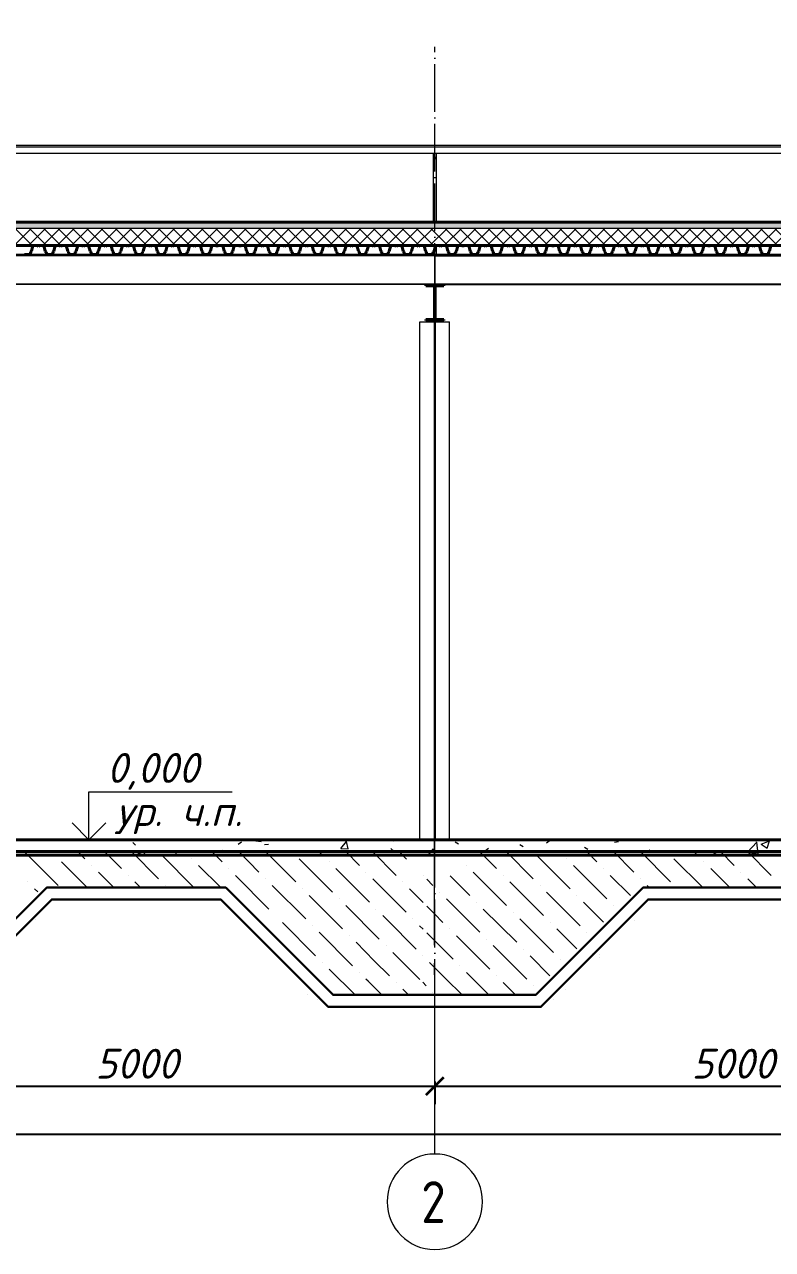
# Model space of a CAD drawing. Header units: millimetres. Extents: x -2951072 to 8268522, y -652067 to -630209.
# Drawn here: x 2637085 to 2643357, y -647554 to -637288 of the extents above; entities that cross this region are included whole.
import ezdxf
from ezdxf import colors
from ezdxf.entities.mleader import LeaderData, LeaderLine
from ezdxf.math import Vec2, Vec3

# ---------------------------------------------------------------- set-up
doc = ezdxf.new("R2010")
doc.units = ezdxf.units.MM
doc.header["$LTSCALE"] = 20
doc.linetypes.add('_ШПТ__20_т__2_5__Линия сетки', pattern=[25, 20, -2.5, 0, -2.5])
doc.linetypes.add('CENTER', pattern=[50.8, 31.75, -6.35, 6.35, -6.35])
doc.layers.get('0').update_dxf_attribs({"lineweight": 0})
doc.layers.get('Defpoints').update_dxf_attribs({"color": 4})
for name, color, linetype in [('ANNO-TEXT', 251, 'Continuous'), ('PDF _0', 7, 'Continuous'), ('PDF __PP__F_Plate', 7, 'Continuous'), ('PDF __PP_Axis', 7, 'Continuous')]:
    doc.layers.add(name, color=color, linetype=linetype)
for name, color, linetype, lineweight in [('Высотные отметки', 7, 'Continuous', 9), ('Обобщенные модели', 7, 'Continuous', 18), ('Общие ребра', 7, 'Continuous', 18), ('ОСИ', 251, 'CENTER', 18), ('Перекрытия', 7, 'Continuous', 18), ('Стены', 7, 'Continuous', 18), ('Типовые аннотации', 7, 'Continuous', 18)]:
    doc.layers.add(name, color=color, linetype=linetype, lineweight=lineweight)
for name, color, linetype, lineweight, true_color in [('Каркас несущий', 7, 'Continuous', 18, 0x800040), ('Крыши', 7, 'Continuous', 9, 0x004000), ('Несущие колонны', 7, 'Continuous', 18, 0x800040), ('Потолки', 7, 'Continuous', 9, 0x808000), ('Скрытые грани', 7, 'Continuous', 18, 0x800040), ('Фундамент несущей конструкции', 7, 'Continuous', 18, 0x400080)]:
    doc.layers.add(name, color=color, linetype=linetype, lineweight=lineweight, true_color=true_color)
doc.styles.add('GOST Common', font='', dxfattribs={"width": 0.9, "height": 350})
doc.styles.add('PDF ISOCPEUR Italic', font='isocpeui.ttf')
doc.styles.add('SPDS', font='isocpeui.ttf')
doc.styles.get('GOST Common').set_extended_font_data('GOST Common')
doc.dimstyles.new('м 100', dxfattribs={"dimscale": 100, "dimtxt": 2, "dimasz": 1.5, "dimexe": 1.5, "dimexo": 0.625, "dimtad": 1, "dimdec": 0, "dimrnd": 5, "dimtxsty": 'SPDS', "dimblk": 'ARCHTICK', "dimcen": 2.5, "dimdle": 1.5, "dimclrd": 256, "dimclre": 256, "dimclrt": 256, "dimadec": 0, "dimazin": 0, "dimtfac": 1, "dimtdec": 0, "dimtmove": 1, "dimatfit": 3, "dimldrblk": 'OPEN30', "dimfxl": 1, "dimarcsym": 0})

# ---------------------------------------------------------------- blocks, each defined once
blk = doc.blocks.new('240_КолоннаНесущая_Двутавр_СТО АСЧМ 20-93 - 25К1-1237959-_О__Р__1-1_')
at = {"layer": 'Несущие колонны', "color": 7}
for p, q in [((-124.5, 4340), (124.5, 4340)), ((-124.5, 0), (-124.5, 4340)), ((124.5, 0), (124.5, 4340))]:
    blk.add_line(p, q, dxfattribs=at)
at = {"layer": 'Скрытые грани', "color": 7}
for p, q in [((-4, 0), (-4, 4340)), ((4, 4340), (4, 0))]:
    blk.add_line(p, q, dxfattribs=at)
blk = doc.blocks.new('250_Балка_Двутавр_ГОСТ Р 57837-2017 - 25Б1-1235531-_О__Р__1-1_')
at = {"layer": 'Каркас несущий', "color": 7}
for p, q in [((-74, 4895), (-74, 4903)), ((5000, 4898), (-74, 4903)), ((-74, 4663), (-74, 4895)), ((5000, 4890), (-74, 4895)), ((5000, 4898), (5000, 4890)), ((5000, 4890), (5000, 4658)), ((-74, 4655), (-74, 4663)), ((-74, 4663), (5000, 4658)), ((5000, 4650), (-74, 4655)), ((5000, 4658), (5000, 4650))]:
    blk.add_line(p, q, dxfattribs=at)
blk = doc.blocks.new('250_Балка_Двутавр_ГОСТ Р 57837-2017 - 25Б1-1233008-_О__Р__1-1_')
at = {"layer": 'Каркас несущий', "color": 7}
for p, q in [((5001, 4890), (5001, 4898)), ((10000, 4898), (5001, 4898)), ((5001, 4658), (5001, 4890)), ((10000, 4890), (5001, 4890)), ((10000, 4898), (10000, 4890)), ((10000, 4890), (10000, 4658)), ((5001, 4650), (5001, 4658)), ((5001, 4658), (10000, 4658)), ((9926, 4650), (5075, 4650)), ((10000, 4658), (10000, 4650))]:
    blk.add_line(p, q, dxfattribs=at)
blk = doc.blocks.new('190_ФЭ_Парапет_Сэндвич - ФЭ-К1_150-1312303-_О__Р__1-1_')
at = {"layer": 'Обобщенные модели'}
for p, q in [((-50, 5820), (14705, 5820)), ((14705, 5805), (-50, 5805)), ((-50, 5755), (14705, 5755)), ((5010, 5717), (4990, 5717)), ((5010, 5707), (4990, 5707))]:
    blk.add_line(p, q, dxfattribs=at)
blk = doc.blocks.new('Ось сетки - Круг_Ø8 мм-6577-_О__Р__1-1_')
at = {"layer": 'ОСИ', "linetype": 'Continuous', "lineweight": 20}
for start, end in [(360, 180), (180, 360)]:
    blk.add_arc((0, -2560), 400, start, end, dxfattribs=at)
blk = doc.blocks.new('_ARCHTICK')
at = {"color": 0, "linetype": 'ByBlock', "const_width": 0.15}
blk.add_lwpolyline([(-0.5, -0.5), (0.5, 0.5)], dxfattribs=at)
blk = doc.blocks.new('*D224')
at = {"lineweight": -2, "transparency": 16777216}
for p, q in [((2635526, -646147), (2635526, -646335)), ((2640526, -646147), (2640526, -646335)), ((2635376, -646185), (2640676, -646185))]:
    blk.add_line(p, q, dxfattribs=at)
at = {"layer": 'Defpoints', "color": 0, "transparency": 16777216}
for p in [(2635526, -646085), (2640526, -646085), (2640526, -646185)]:
    blk.add_point(p, dxfattribs=at)
at = {"lineweight": -2, "transparency": 16777216, "xscale": 150, "yscale": 150, "zscale": 150, "rotation": 180}
blk.add_blockref('_ARCHTICK', (2635526, -646185), dxfattribs=at)
at = {"lineweight": -2, "transparency": 16777216, "xscale": 150, "yscale": 150, "zscale": 150}
blk.add_blockref('_ARCHTICK', (2640526, -646185), dxfattribs=at)
at = {"transparency": 16777216, "insert": (2638026, -645997), "char_height": 250, "width": 756.84, "attachment_point": 5, "style": 'SPDS'}
blk.add_mtext('5000', dxfattribs=at)
blk = doc.blocks.new('_OPEN30')
at = {"color": 0, "linetype": 'ByBlock'}
for p, q in [((-1, 0.268), (0, 0)), ((0, 0), (-1, -0.268)), ((0, 0), (-1, 0))]:
    blk.add_line(p, q, dxfattribs=at)
blk = doc.blocks.new('*D225')
at = {"lineweight": -2, "transparency": 16777216}
for p, q in [((2640526, -646147), (2640526, -646335)), ((2645526, -646147), (2645526, -646335)), ((2640376, -646185), (2645676, -646185))]:
    blk.add_line(p, q, dxfattribs=at)
at = {"layer": 'Defpoints', "color": 0, "transparency": 16777216}
for p in [(2640526, -646085), (2645526, -646085), (2645526, -646185)]:
    blk.add_point(p, dxfattribs=at)
at = {"lineweight": -2, "transparency": 16777216, "xscale": 150, "yscale": 150, "zscale": 150, "rotation": 180}
blk.add_blockref('_ARCHTICK', (2640526, -646185), dxfattribs=at)
at = {"lineweight": -2, "transparency": 16777216, "xscale": 150, "yscale": 150, "zscale": 150}
blk.add_blockref('_ARCHTICK', (2645526, -646185), dxfattribs=at)
at = {"transparency": 16777216, "insert": (2643026, -645997), "char_height": 250, "width": 756.84, "attachment_point": 5, "style": 'SPDS'}
blk.add_mtext('5000', dxfattribs=at)
blk = doc.blocks.new('Высотные отметки - Стрелка вверх_ур_ч_п_-5097-_О__Р__1-1_')
at = {"layer": 'Типовые аннотации'}
for p, q in [((30221, 400), (31421, 400)), ((30221, 0), (30221, 400)), ((29821, 0), (30621, 0))]:
    blk.add_line(p, q, dxfattribs=at)
at = {"layer": 'Типовые аннотации', "lineweight": 20}
for q in [(30080, 141), (30363, 141)]:
    blk.add_line((30221, 0), q, dxfattribs=at)
blk = doc.blocks.new('*D233')
at = {"lineweight": -2, "transparency": 16777216}
for p, q in [((2635526, -646551), (2635526, -646738)), ((2680526, -646551), (2680526, -646738)), ((2635376, -646588), (2680676, -646588))]:
    blk.add_line(p, q, dxfattribs=at)
at = {"layer": 'Defpoints', "color": 0, "transparency": 16777216}
for p in [(2635526, -646489), (2680526, -646489), (2680526, -646588)]:
    blk.add_point(p, dxfattribs=at)
at = {"lineweight": -2, "transparency": 16777216, "xscale": 150, "yscale": 150, "zscale": 150, "rotation": 180}
blk.add_blockref('_ARCHTICK', (2635526, -646588), dxfattribs=at)
at = {"lineweight": -2, "transparency": 16777216, "xscale": 150, "yscale": 150, "zscale": 150}
blk.add_blockref('_ARCHTICK', (2680526, -646588), dxfattribs=at)
at = {"transparency": 16777216, "insert": (2658026, -646401), "char_height": 250, "width": 971.62, "attachment_point": 5, "style": 'SPDS'}
blk.add_mtext('45000', dxfattribs=at)
blk = doc.blocks.new('фундам')
at = {"layer": 'PDF _0', "lineweight": 30}
for points in [[(131925, 57350), (133210, 57350), (134110, 58250), (135611, 58250), (136511, 57350), (138210, 57350), (139110, 58250), (140611, 58250), (141511, 57350), (143213, 57350), (144112, 58250), (144961, 58250), (145863, 57350), (146987, 57350)], [(131925, 57249), (133253, 57249), (134152, 58150), (135568, 58150), (136470, 57249), (138253, 57249), (139152, 58150), (140571, 58150), (141470, 57249), (143253, 57249), (144153, 58150), (144921, 58150), (145821, 57249), (146987, 57249)]]:
    blk.add_lwpolyline(points, dxfattribs=at)
at = {"layer": 'PDF __PP__F_Plate', "lineweight": 40}
blk.add_line((131980, 58551), (168256, 58551), dxfattribs=at)
at = {"layer": 'PDF __PP__F_Plate', "lineweight": 15}
for points in [[(134205, 58267), (133924, 58548)], [(134176, 58521), (134176, 58521)], [(134430, 58491), (134370, 58551)], [(134737, 58409), (134595, 58551)], [(135046, 58324), (134819, 58551)], [(135344, 58250), (135075, 58521)], [(135270, 58548), (135270, 58551)], [(135579, 58464), (135494, 58551)], [(135888, 58379), (135719, 58551)], [(136197, 58297), (135943, 58551)], [(136170, 58548), (136170, 58548)], [(136422, 58521), (136392, 58551)], [(136731, 58436), (136616, 58551)], [(137040, 58352), (136841, 58551)], [(137127, 58489), (137118, 58496), (137067, 58548)], [(137880, 58409), (137738, 58551)], [(138189, 58324), (137963, 58551)], [(138498, 58239), (138217, 58521)], [(138414, 58548), (138414, 58551)], [(138723, 58464), (138638, 58551)], [(139032, 58379), (138862, 58551)], [(139341, 58297), (139087, 58551)], [(139313, 58548), (139313, 58548)], [(139565, 58521), (139536, 58551)], [(139874, 58436), (139760, 58551)], [(140183, 58352), (139984, 58551)], [(134447, 58250), (134233, 58464)], [(134485, 58436), (134485, 58436)], [(135327, 58491), (135327, 58491)], [(135568, 58250), (135382, 58436)], [(136506, 58212), (136225, 58491)], [(136477, 58464), (136477, 58464)], [(137628, 58436), (137628, 58436)], [(138471, 58491), (138471, 58491)], [(138807, 58155), (138526, 58436)], [(139612, 58250), (139368, 58491)], [(139620, 58464), (139620, 58464)], [(134671, 58250), (134542, 58379)], [(134794, 58352), (134794, 58352)], [(135636, 58409), (135636, 58409)], [(135973, 58070), (135691, 58352)], [(135945, 58324), (135945, 58324)], [(136815, 58127), (136534, 58409)], [(136786, 58379), (136786, 58379)], [(137122, 58043), (137014, 58153), (136843, 58324)], [(137266, 58349), (137266, 58349)], [(137347, 58267), (137296, 58320)], [(137656, 58184), (137491, 58349)], [(137965, 58100), (137685, 58379)], [(137937, 58352), (137937, 58352)], [(138780, 58409), (138780, 58409)], [(139004, 58184), (138835, 58352)], [(139089, 58324), (139089, 58324)], [(139836, 58250), (139677, 58409)], [(139929, 58379), (139929, 58379)], [(140061, 58250), (139987, 58324)], [(133951, 58297), (133951, 58297)], [(134034, 58214), (134008, 58239)], [(134895, 58250), (134849, 58297)], [(135103, 58267), (135103, 58267)], [(136282, 57987), (136000, 58267)], [(136252, 58239), (136252, 58239)], [(137095, 58297), (137095, 58297)], [(137266, 58125), (137152, 58239)], [(137404, 58212), (137404, 58212)], [(138274, 58015), (137992, 58297)], [(138246, 58267), (138246, 58267)], [(138583, 57930), (138301, 58212)], [(139161, 58250), (139144, 58267)], [(136589, 57903), (136309, 58184)], [(136561, 58155), (136561, 58155)], [(137740, 57875), (137461, 58155)], [(137713, 58127), (137713, 58127)], [(138555, 58184), (138555, 58184)], [(138778, 57960), (138611, 58127)], [(136898, 57818), (136618, 58100)], [(136870, 58070), (136870, 58070)], [(137207, 57733), (136961, 57981), (136928, 58015)], [(137431, 57958), (137362, 58030), (137296, 58095)], [(138050, 57791), (137768, 58070)], [(138022, 58043), (138022, 58043)], [(138862, 58100), (138862, 58100)], [(134017, 57979), (134017, 57979)], [(136364, 57678), (136085, 57958)], [(136337, 57930), (136337, 57930)], [(137179, 57987), (137179, 57987)], [(137266, 57901), (137235, 57930)], [(137489, 57903), (137489, 57903)], [(138359, 57706), (138077, 57987)], [(138331, 57958), (138331, 57958)], [(138553, 57736), (138386, 57903)], [(138958, 57943), (138958, 57943)], [(139038, 57977), (139038, 57977)], [(136674, 57594), (136394, 57875)], [(136646, 57846), (136646, 57846)], [(137455, 57710), (137362, 57805), (137296, 57871)], [(137825, 57566), (137544, 57846)], [(137798, 57818), (137798, 57818)], [(138638, 57875), (138638, 57875)], [(136983, 57509), (136856, 57636), (136703, 57791)], [(136955, 57763), (136955, 57763)], [(137237, 57479), (137010, 57706)], [(137516, 57651), (137457, 57710)], [(138134, 57482), (137853, 57763)], [(138105, 57733), (138105, 57733)], [(136422, 57621), (136422, 57621)], [(137264, 57678), (137264, 57678)], [(137455, 57486), (137362, 57581), (137319, 57621)], [(138329, 57511), (138162, 57678)], [(138414, 57651), (138414, 57651)], [(138682, 57695), (138682, 57695)], [(138746, 57664), (138746, 57664)], [(138748, 57687), (138748, 57687)], [(136695, 57350), (136477, 57566)], [(136731, 57539), (136731, 57539)], [(137573, 57594), (137573, 57594)], [(137817, 57350), (137628, 57539)], [(137880, 57509), (137880, 57509)], [(136919, 57350), (136805, 57465), (136786, 57482)], [(137040, 57454), (137040, 57454)], [(137143, 57350), (137095, 57397)], [(137292, 57427), (137262, 57456)], [(137592, 57350), (137457, 57486)], [(138041, 57350), (137937, 57454)], [(138189, 57427), (138189, 57427)], [(138412, 57416), (138412, 57416)], [(138462, 57395), (138462, 57395)], [(136292, 57352), (136292, 57352)], [(136379, 57312), (136379, 57312)], [(136396, 57338), (136396, 57338)], [(137347, 57369), (137347, 57369)], [(138356, 57308), (138356, 57308)], [(136542, 57242), (136542, 57242)]]:
    blk.add_lwpolyline(points, dxfattribs=at)
at = {"layer": 'PDF __PP_Axis', "lineweight": 9}
for points in [[(137362, 57767), (137362, 59059)], [(137362, 57518), (137362, 57617)]]:
    blk.add_lwpolyline(points, dxfattribs=at)
blk = doc.blocks.new('_DOTSMALL')
at = {"color": 0, "linetype": 'ByBlock', "const_width": 0.5}
blk.add_lwpolyline([(-0.0625, 0, 1), (0.0625, 0, 1)], format="xyb", close=True, dxfattribs=at)

msp = doc.modelspace()

# ---------------------------------------------------------------- hatches: boundary and pattern name
at = {"layer": 'Крыши'}
h = msp.add_hatch(dxfattribs=at)
h.set_pattern_fill('FP_10', style=0, pattern_type=2)
h.set_pattern_definition([(45, (2661175.67, -643812.97), (-70.71068, 70.71068), []), (135, (2661175.67, -643812.97), (-70.71068, -70.71068), [])])
h.paths.add_polyline_path([(2650116.6, -638946.9), (2650250.5, -638946.9), (2650250.5, -638944.9), (2635400.5, -638944.9), (2635400.5, -638946.9), (2649705.3, -638946.9)], flags=0)
h = msp.add_hatch(dxfattribs=at)
h.set_pattern_fill('FP_11', style=0, pattern_type=2)
h.set_pattern_definition([(0, (2661175.673, -643812.97), (71.437, 41.244), [47.625, -95.25]), (120, (2661175.673, -643812.97), (-71.43735, 41.24512), [47.625, -95.25]), (60, (2661175.673, -643812.97), (0.00065, 82.48912), [0, -95.25, 47.625, 0])])
h.paths.add_polyline_path([(2650116.6, -638997), (2650250.5, -638997), (2650250.5, -638946.9), (2635400.5, -638946.9), (2635400.5, -638997), (2649705.3, -638997)], flags=0)
h = msp.add_hatch(dxfattribs=at)
h.set_pattern_fill('FP_8', style=0, pattern_type=2)
h.set_pattern_definition([(45, (2661175.67, -643812.97), (-60.10408, 60.10408), []), (135, (2661175.67, -643812.97), (-60.10408, -60.10408), [])])
h.paths.add_polyline_path([(2642712.6, -639140.2), (2650250.5, -639140.2), (2650250.5, -638997), (2635400.5, -638997), (2635400.5, -639140.2), (2642301.3, -639140.2)], flags=0)
at = {"layer": 'Перекрытия', "lineweight": 9}
h = msp.add_hatch(dxfattribs=at)
h.set_pattern_fill('FP_9', color=256, style=0, pattern_type=2)
h.set_pattern_definition([(50, (2661175.7, -643812.97), (728.737, -63.756), [76.2, -838.2]), (355, (2661175.7, -643813), (-140.972, 764.228), [60.96, -670.56]), (100.451, (2661236.4, -643818.3), (587.77, 700.467), [64.76, -712.36]), (46.184, (2661175.7, -643609.8), (1084.316, -168.17), [114.3, -1257.3]), (96.636, (2661266, -643623.8), (949.61, 989.71), [97.14, -1068.54]), (351.184, (2661175.7, -643609.8), (949.62, 989.7), [91.44, -1005.84]), (21, (2661277.3, -643660.57), (606.458, -409.06), [76.2, -838.2]), (326, (2661277.3, -643660.6), (247.208, 736.753), [60.96, -670.56]), (71.451, (2661327.8, -643694.66), (853.668, 327.685), [64.76, -712.36]), (37.5, (2661175.67, -643812.97), (12.3547, 338.22), [33.528, -628.904, 33.528, -647.192, -673.1]), (37.5, (2661175.67, -643812.97), (12.3547, 338.22), [-1343.152, 33.528, -639.572]), (7.5, (2661175.67, -643812.97), (267.279, 400.722), [33.528, -354.584, 33.528, -613.664, -256.54]), (7.5, (2661175.67, -643812.97), (267.279, 400.722), [-1035.304, 33.528, -223.012]), (327.5, (2660949.1, -643812.97), (542.3633, -22.9153), [33.528, -220.472, 33.528, -758.952, -1051.56]), (327.5, (2660949.1, -643812.97), (542.3633, -22.9153), [-1046.48, 33.528, -1018.032]), (317.5, (2660847.5, -643812.97), (592.517, 101.707), [33.528, -296.672, 33.528, -492.76, -746.76]), (317.5, (2660847.5, -643812.97), (592.517, 101.707), [-856.488, 33.528, -713.232])])
h.paths.add_polyline_path([(2650116.6, -644250.2), (2650251, -644250.2), (2650251, -644130.2), (2635400.5, -644130.2), (2635400.5, -644250.2), (2648471.3, -644250.2)], flags=0)

# ---------------------------------------------------------------- linework, layer by layer
msp.add_line((2640525.5, -646751.2), (2640525.5, -645522.1))
at = {"layer": 'Высотные отметки'}
for p, q in [((2637325.9, -644120.2), (2637370.4, -644120.2)), ((2637370.4, -644120.2), (2637625.9, -644120.2))]:
    msp.add_line(p, q, dxfattribs=at)
at = {"layer": 'Каркас несущий', "color": 7, "lineweight": 40}
for p, q in [((2640600, -639470.2), (2640451, -639470.2)), ((2640451, -639470.2), (2640451, -639478.2)), ((2640451, -639478.2), (2640522.8, -639478.2)), ((2640522.8, -639478.2), (2640522.8, -639760.2)), ((2640528.3, -639760.2), (2640528.3, -639478.2)), ((2640528.3, -639478.2), (2640600, -639478.2)), ((2640600, -639478.2), (2640600, -639470.2)), ((2640522.8, -639760.2), (2640451, -639760.2)), ((2640451, -639760.2), (2640451, -639768.2)), ((2640451, -639768.2), (2640600, -639768.2)), ((2640600, -639760.2), (2640528.3, -639760.2)), ((2640600, -639768.2), (2640600, -639760.2))]:
    msp.add_line(p, q, dxfattribs=at)
at = {"layer": 'Крыши', "color": 7}
msp.add_line((2635400.5, -638941.7), (2650230.5, -638941.7), dxfattribs=at)
at = {"layer": 'Крыши', "color": 7, "lineweight": 40}
for p, q in [((2650250.5, -638944.9), (2635400.5, -638944.9)), ((2635400.5, -639140.2), (2650250.5, -639140.2))]:
    msp.add_line(p, q, dxfattribs=at)
at = {"layer": 'Общие ребра'}
for p, q in [((2650250.5, -638946.9), (2635400.5, -638946.9)), ((2650250.5, -638997), (2635400.5, -638997)), ((2650251, -644124.2), (2635400.5, -644124.2)), ((2650251, -644130.2), (2635400.5, -644130.2))]:
    msp.add_line(p, q, dxfattribs=at)
at = {"layer": 'ОСИ', "linetype": '_ШПТ__20_т__2_5__Линия сетки'}
msp.add_line((2640525.5, -645522.1), (2640525.5, -637476.3), dxfattribs=at)
at = {"layer": 'Перекрытия', "lineweight": 40}
for p, q in [((2637143.9, -639188.2), (2637155.8, -639141.2)), ((2637155.8, -639141.2), (2637192.8, -639141.2)), ((2637192.8, -639141.2), (2637201.8, -639148.2)), ((2637201.8, -639148.2), (2637210.8, -639141.2)), ((2637210.8, -639141.2), (2637247.8, -639141.2)), ((2637247.8, -639141.2), (2637259.6, -639188.2)), ((2637331.4, -639188.2), (2637343.3, -639141.2)), ((2637343.3, -639141.2), (2637380.3, -639141.2)), ((2637380.3, -639141.2), (2637389.3, -639148.2)), ((2637389.3, -639148.2), (2637398.3, -639141.2)), ((2637398.3, -639141.2), (2637435.3, -639141.2)), ((2637435.3, -639141.2), (2637447.1, -639188.2)), ((2637518.9, -639188.2), (2637530.8, -639141.2)), ((2637530.8, -639141.2), (2637567.8, -639141.2)), ((2637567.8, -639141.2), (2637576.8, -639148.2)), ((2637576.8, -639148.2), (2637585.8, -639141.2)), ((2637585.8, -639141.2), (2637622.8, -639141.2)), ((2637622.8, -639141.2), (2637634.6, -639188.2)), ((2637706.4, -639188.2), (2637718.3, -639141.2)), ((2637718.3, -639141.2), (2637755.3, -639141.2)), ((2637755.3, -639141.2), (2637764.3, -639148.2)), ((2637764.3, -639148.2), (2637773.3, -639141.2)), ((2637773.3, -639141.2), (2637810.3, -639141.2)), ((2637810.3, -639141.2), (2637822.1, -639188.2)), ((2637893.9, -639188.2), (2637905.8, -639141.2)), ((2637905.8, -639141.2), (2637942.8, -639141.2)), ((2637942.8, -639141.2), (2637951.8, -639148.2)), ((2637951.8, -639148.2), (2637960.8, -639141.2)), ((2637960.8, -639141.2), (2637997.8, -639141.2)), ((2637997.8, -639141.2), (2638009.6, -639188.2)), ((2638081.4, -639188.2), (2638093.3, -639141.2)), ((2638093.3, -639141.2), (2638130.3, -639141.2)), ((2638130.3, -639141.2), (2638139.3, -639148.2)), ((2638139.3, -639148.2), (2638148.3, -639141.2)), ((2638148.3, -639141.2), (2638185.3, -639141.2)), ((2638185.3, -639141.2), (2638197.1, -639188.2)), ((2638268.9, -639188.2), (2638280.8, -639141.2)), ((2638280.8, -639141.2), (2638317.8, -639141.2)), ((2638317.8, -639141.2), (2638326.8, -639148.2)), ((2638326.8, -639148.2), (2638335.8, -639141.2)), ((2638335.8, -639141.2), (2638372.8, -639141.2)), ((2638372.8, -639141.2), (2638384.6, -639188.2)), ((2638456.4, -639188.2), (2638468.3, -639141.2)), ((2638468.3, -639141.2), (2638505.3, -639141.2)), ((2638505.3, -639141.2), (2638514.3, -639148.2)), ((2638514.3, -639148.2), (2638523.3, -639141.2)), ((2638523.3, -639141.2), (2638560.3, -639141.2)), ((2638560.3, -639141.2), (2638572.1, -639188.2)), ((2638643.9, -639188.2), (2638655.8, -639141.2)), ((2638655.8, -639141.2), (2638692.8, -639141.2)), ((2638692.8, -639141.2), (2638701.8, -639148.2)), ((2638701.8, -639148.2), (2638710.8, -639141.2)), ((2638710.8, -639141.2), (2638747.8, -639141.2)), ((2638747.8, -639141.2), (2638759.6, -639188.2)), ((2638831.4, -639188.2), (2638843.3, -639141.2)), ((2638843.3, -639141.2), (2638880.3, -639141.2)), ((2638880.3, -639141.2), (2638889.3, -639148.2)), ((2638889.3, -639148.2), (2638898.3, -639141.2)), ((2638898.3, -639141.2), (2638935.3, -639141.2)), ((2638935.3, -639141.2), (2638947.1, -639188.2)), ((2639018.9, -639188.2), (2639030.8, -639141.2)), ((2639030.8, -639141.2), (2639067.8, -639141.2)), ((2639067.8, -639141.2), (2639076.8, -639148.2)), ((2639076.8, -639148.2), (2639085.8, -639141.2)), ((2639085.8, -639141.2), (2639122.8, -639141.2)), ((2639122.8, -639141.2), (2639134.6, -639188.2)), ((2639206.4, -639188.2), (2639218.3, -639141.2)), ((2639218.3, -639141.2), (2639255.3, -639141.2)), ((2639255.3, -639141.2), (2639264.3, -639148.2)), ((2639264.3, -639148.2), (2639273.3, -639141.2)), ((2639273.3, -639141.2), (2639310.3, -639141.2)), ((2639310.3, -639141.2), (2639322.1, -639188.2)), ((2639393.9, -639188.2), (2639405.8, -639141.2)), ((2639405.8, -639141.2), (2639442.8, -639141.2)), ((2639442.8, -639141.2), (2639451.8, -639148.2)), ((2639451.8, -639148.2), (2639460.8, -639141.2)), ((2639460.8, -639141.2), (2639497.8, -639141.2)), ((2639497.8, -639141.2), (2639509.6, -639188.2)), ((2639581.4, -639188.2), (2639593.3, -639141.2)), ((2639593.3, -639141.2), (2639630.3, -639141.2)), ((2639630.3, -639141.2), (2639639.3, -639148.2)), ((2639639.3, -639148.2), (2639648.3, -639141.2)), ((2639648.3, -639141.2), (2639685.3, -639141.2)), ((2639685.3, -639141.2), (2639697.1, -639188.2)), ((2639768.9, -639188.2), (2639780.8, -639141.2)), ((2639780.8, -639141.2), (2639817.8, -639141.2)), ((2639817.8, -639141.2), (2639826.8, -639148.2)), ((2639826.8, -639148.2), (2639835.8, -639141.2)), ((2639835.8, -639141.2), (2639872.8, -639141.2)), ((2639872.8, -639141.2), (2639884.6, -639188.2)), ((2639956.4, -639188.2), (2639968.3, -639141.2)), ((2639968.3, -639141.2), (2640005.3, -639141.2)), ((2640005.3, -639141.2), (2640014.3, -639148.2)), ((2640014.3, -639148.2), (2640023.3, -639141.2)), ((2640023.3, -639141.2), (2640060.3, -639141.2)), ((2640060.3, -639141.2), (2640072.1, -639188.2)), ((2640143.9, -639188.2), (2640155.8, -639141.2)), ((2640155.8, -639141.2), (2640192.8, -639141.2)), ((2640192.8, -639141.2), (2640201.8, -639148.2)), ((2640201.8, -639148.2), (2640210.8, -639141.2)), ((2640210.8, -639141.2), (2640247.8, -639141.2)), ((2640247.8, -639141.2), (2640259.6, -639188.2)), ((2640331.4, -639188.2), (2640343.3, -639141.2)), ((2640343.3, -639141.2), (2640380.3, -639141.2)), ((2640380.3, -639141.2), (2640389.3, -639148.2)), ((2640389.3, -639148.2), (2640398.3, -639141.2)), ((2640398.3, -639141.2), (2640435.3, -639141.2)), ((2640435.3, -639141.2), (2640447.1, -639188.2)), ((2640518.9, -639188.2), (2640530.8, -639141.2)), ((2640530.8, -639141.2), (2640567.8, -639141.2)), ((2640567.8, -639141.2), (2640576.8, -639148.2)), ((2640576.8, -639148.2), (2640585.8, -639141.2)), ((2640585.8, -639141.2), (2640622.8, -639141.2)), ((2640622.8, -639141.2), (2640634.6, -639188.2)), ((2640706.4, -639188.2), (2640718.3, -639141.2)), ((2640718.3, -639141.2), (2640755.3, -639141.2)), ((2640755.3, -639141.2), (2640764.3, -639148.2)), ((2640764.3, -639148.2), (2640773.3, -639141.2)), ((2640773.3, -639141.2), (2640810.3, -639141.2)), ((2640810.3, -639141.2), (2640822.1, -639188.2)), ((2640893.9, -639188.2), (2640905.8, -639141.2)), ((2640905.8, -639141.2), (2640942.8, -639141.2)), ((2640942.8, -639141.2), (2640951.8, -639148.2)), ((2640951.8, -639148.2), (2640960.8, -639141.2)), ((2640960.8, -639141.2), (2640997.8, -639141.2)), ((2640997.8, -639141.2), (2641009.6, -639188.2)), ((2641081.4, -639188.2), (2641093.3, -639141.2)), ((2641093.3, -639141.2), (2641130.3, -639141.2)), ((2641130.3, -639141.2), (2641139.3, -639148.2)), ((2641139.3, -639148.2), (2641148.3, -639141.2)), ((2641148.3, -639141.2), (2641185.3, -639141.2)), ((2641185.3, -639141.2), (2641197.1, -639188.2)), ((2641268.9, -639188.2), (2641280.8, -639141.2)), ((2641280.8, -639141.2), (2641317.8, -639141.2)), ((2641317.8, -639141.2), (2641326.8, -639148.2)), ((2641326.8, -639148.2), (2641335.8, -639141.2)), ((2641335.8, -639141.2), (2641372.8, -639141.2)), ((2641372.8, -639141.2), (2641384.6, -639188.2)), ((2641456.4, -639188.2), (2641468.3, -639141.2)), ((2641468.3, -639141.2), (2641505.3, -639141.2)), ((2641505.3, -639141.2), (2641514.3, -639148.2)), ((2641514.3, -639148.2), (2641523.3, -639141.2)), ((2641523.3, -639141.2), (2641560.3, -639141.2)), ((2641560.3, -639141.2), (2641572.1, -639188.2)), ((2641643.9, -639188.2), (2641655.8, -639141.2)), ((2641655.8, -639141.2), (2641692.8, -639141.2)), ((2641692.8, -639141.2), (2641701.8, -639148.2)), ((2641701.8, -639148.2), (2641710.8, -639141.2)), ((2641710.8, -639141.2), (2641747.8, -639141.2)), ((2641747.8, -639141.2), (2641759.6, -639188.2)), ((2641831.4, -639188.2), (2641843.3, -639141.2)), ((2641843.3, -639141.2), (2641880.3, -639141.2)), ((2641880.3, -639141.2), (2641889.3, -639148.2)), ((2641889.3, -639148.2), (2641898.3, -639141.2)), ((2641898.3, -639141.2), (2641935.3, -639141.2)), ((2641935.3, -639141.2), (2641947.1, -639188.2)), ((2642018.9, -639188.2), (2642030.8, -639141.2)), ((2642030.8, -639141.2), (2642067.8, -639141.2)), ((2642067.8, -639141.2), (2642076.8, -639148.2)), ((2642076.8, -639148.2), (2642085.8, -639141.2)), ((2642085.8, -639141.2), (2642122.8, -639141.2)), ((2642122.8, -639141.2), (2642134.6, -639188.2)), ((2642206.4, -639188.2), (2642218.3, -639141.2)), ((2642218.3, -639141.2), (2642255.3, -639141.2)), ((2642255.3, -639141.2), (2642264.3, -639148.2)), ((2642264.3, -639148.2), (2642273.3, -639141.2)), ((2642273.3, -639141.2), (2642310.3, -639141.2)), ((2642310.3, -639141.2), (2642322.1, -639188.2)), ((2642393.9, -639188.2), (2642405.8, -639141.2)), ((2642405.8, -639141.2), (2642442.8, -639141.2)), ((2642442.8, -639141.2), (2642451.8, -639148.2)), ((2642451.8, -639148.2), (2642460.8, -639141.2)), ((2642460.8, -639141.2), (2642497.8, -639141.2)), ((2642497.8, -639141.2), (2642509.6, -639188.2)), ((2642581.4, -639188.2), (2642593.3, -639141.2)), ((2642593.3, -639141.2), (2642630.3, -639141.2)), ((2642630.3, -639141.2), (2642639.3, -639148.2)), ((2642639.3, -639148.2), (2642648.3, -639141.2)), ((2642648.3, -639141.2), (2642685.3, -639141.2)), ((2642685.3, -639141.2), (2642697.1, -639188.2)), ((2642768.9, -639188.2), (2642780.8, -639141.2)), ((2642780.8, -639141.2), (2642817.8, -639141.2)), ((2642817.8, -639141.2), (2642826.8, -639148.2)), ((2642826.8, -639148.2), (2642835.8, -639141.2)), ((2642835.8, -639141.2), (2642872.8, -639141.2)), ((2642872.8, -639141.2), (2642884.6, -639188.2)), ((2642956.4, -639188.2), (2642968.3, -639141.2)), ((2642968.3, -639141.2), (2643005.3, -639141.2)), ((2643005.3, -639141.2), (2643014.3, -639148.2)), ((2643014.3, -639148.2), (2643023.3, -639141.2)), ((2643023.3, -639141.2), (2643060.3, -639141.2)), ((2643060.3, -639141.2), (2643072.1, -639188.2)), ((2643143.9, -639188.2), (2643155.8, -639141.2)), ((2643155.8, -639141.2), (2643192.8, -639141.2)), ((2643192.8, -639141.2), (2643201.8, -639148.2)), ((2643201.8, -639148.2), (2643210.8, -639141.2)), ((2643210.8, -639141.2), (2643247.8, -639141.2)), ((2643247.8, -639141.2), (2643259.6, -639188.2)), ((2643331.4, -639188.2), (2643343.3, -639141.2)), ((2643343.3, -639141.2), (2643380.3, -639141.2)), ((2637084, -639216.2), (2637132, -639216.2)), ((2637132, -639216.2), (2637135.9, -639196.2)), ((2637135.9, -639196.2), (2637143.9, -639188.2)), ((2637259.6, -639188.2), (2637267.6, -639196.2)), ((2637267.6, -639196.2), (2637271.5, -639216.2)), ((2637271.5, -639216.2), (2637319.5, -639216.2)), ((2637319.5, -639216.2), (2637323.4, -639196.2)), ((2637323.4, -639196.2), (2637331.4, -639188.2)), ((2637447.1, -639188.2), (2637455.1, -639196.2)), ((2637455.1, -639196.2), (2637459, -639216.2)), ((2637459, -639216.2), (2637507, -639216.2)), ((2637507, -639216.2), (2637510.9, -639196.2)), ((2637510.9, -639196.2), (2637518.9, -639188.2)), ((2637634.6, -639188.2), (2637642.6, -639196.2)), ((2637642.6, -639196.2), (2637646.5, -639216.2)), ((2637646.5, -639216.2), (2637694.5, -639216.2)), ((2637694.5, -639216.2), (2637698.4, -639196.2)), ((2637698.4, -639196.2), (2637706.4, -639188.2)), ((2637822.1, -639188.2), (2637830.1, -639196.2)), ((2637830.1, -639196.2), (2637834, -639216.2)), ((2637834, -639216.2), (2637882, -639216.2)), ((2637882, -639216.2), (2637885.9, -639196.2)), ((2637885.9, -639196.2), (2637893.9, -639188.2)), ((2638009.6, -639188.2), (2638017.6, -639196.2)), ((2638017.6, -639196.2), (2638021.5, -639216.2)), ((2638021.5, -639216.2), (2638069.5, -639216.2)), ((2638069.5, -639216.2), (2638073.4, -639196.2)), ((2638073.4, -639196.2), (2638081.4, -639188.2)), ((2638197.1, -639188.2), (2638205.1, -639196.2)), ((2638205.1, -639196.2), (2638209, -639216.2)), ((2638209, -639216.2), (2638257, -639216.2)), ((2638257, -639216.2), (2638260.9, -639196.2)), ((2638260.9, -639196.2), (2638268.9, -639188.2)), ((2638384.6, -639188.2), (2638392.6, -639196.2)), ((2638392.6, -639196.2), (2638396.5, -639216.2)), ((2638396.5, -639216.2), (2638444.5, -639216.2)), ((2638444.5, -639216.2), (2638448.4, -639196.2)), ((2638448.4, -639196.2), (2638456.4, -639188.2)), ((2638572.1, -639188.2), (2638580.1, -639196.2)), ((2638580.1, -639196.2), (2638584, -639216.2)), ((2638584, -639216.2), (2638632, -639216.2)), ((2638632, -639216.2), (2638635.9, -639196.2)), ((2638635.9, -639196.2), (2638643.9, -639188.2)), ((2638759.6, -639188.2), (2638767.6, -639196.2)), ((2638767.6, -639196.2), (2638771.5, -639216.2)), ((2638771.5, -639216.2), (2638819.5, -639216.2)), ((2638819.5, -639216.2), (2638823.4, -639196.2)), ((2638823.4, -639196.2), (2638831.4, -639188.2)), ((2638947.1, -639188.2), (2638955.1, -639196.2)), ((2638955.1, -639196.2), (2638959, -639216.2)), ((2638959, -639216.2), (2639007, -639216.2)), ((2639007, -639216.2), (2639010.9, -639196.2)), ((2639010.9, -639196.2), (2639018.9, -639188.2)), ((2639134.6, -639188.2), (2639142.6, -639196.2)), ((2639142.6, -639196.2), (2639146.5, -639216.2)), ((2639146.5, -639216.2), (2639194.5, -639216.2)), ((2639194.5, -639216.2), (2639198.4, -639196.2)), ((2639198.4, -639196.2), (2639206.4, -639188.2)), ((2639322.1, -639188.2), (2639330.1, -639196.2)), ((2639330.1, -639196.2), (2639334, -639216.2)), ((2639334, -639216.2), (2639382, -639216.2)), ((2639382, -639216.2), (2639385.9, -639196.2)), ((2639385.9, -639196.2), (2639393.9, -639188.2)), ((2639509.6, -639188.2), (2639517.6, -639196.2)), ((2639517.6, -639196.2), (2639521.5, -639216.2)), ((2639521.5, -639216.2), (2639569.5, -639216.2)), ((2639569.5, -639216.2), (2639573.4, -639196.2)), ((2639573.4, -639196.2), (2639581.4, -639188.2)), ((2639697.1, -639188.2), (2639705.1, -639196.2)), ((2639705.1, -639196.2), (2639709, -639216.2)), ((2639709, -639216.2), (2639757, -639216.2)), ((2639757, -639216.2), (2639760.9, -639196.2)), ((2639760.9, -639196.2), (2639768.9, -639188.2)), ((2639884.6, -639188.2), (2639892.6, -639196.2)), ((2639892.6, -639196.2), (2639896.5, -639216.2)), ((2639896.5, -639216.2), (2639944.5, -639216.2)), ((2639944.5, -639216.2), (2639948.4, -639196.2)), ((2639948.4, -639196.2), (2639956.4, -639188.2)), ((2640072.1, -639188.2), (2640080.1, -639196.2)), ((2640080.1, -639196.2), (2640084, -639216.2)), ((2640084, -639216.2), (2640132, -639216.2)), ((2640132, -639216.2), (2640135.9, -639196.2)), ((2640135.9, -639196.2), (2640143.9, -639188.2)), ((2640259.6, -639188.2), (2640267.6, -639196.2)), ((2640267.6, -639196.2), (2640271.5, -639216.2)), ((2640271.5, -639216.2), (2640319.5, -639216.2)), ((2640319.5, -639216.2), (2640323.4, -639196.2)), ((2640323.4, -639196.2), (2640331.4, -639188.2)), ((2640447.1, -639188.2), (2640455.1, -639196.2)), ((2640455.1, -639196.2), (2640459, -639216.2)), ((2640459, -639216.2), (2640507, -639216.2)), ((2640507, -639216.2), (2640510.9, -639196.2)), ((2640510.9, -639196.2), (2640518.9, -639188.2)), ((2640634.6, -639188.2), (2640642.6, -639196.2)), ((2640642.6, -639196.2), (2640646.5, -639216.2)), ((2640646.5, -639216.2), (2640694.5, -639216.2)), ((2640694.5, -639216.2), (2640698.4, -639196.2)), ((2640698.4, -639196.2), (2640706.4, -639188.2)), ((2640822.1, -639188.2), (2640830.1, -639196.2)), ((2640830.1, -639196.2), (2640834, -639216.2)), ((2640834, -639216.2), (2640882, -639216.2)), ((2640882, -639216.2), (2640885.9, -639196.2)), ((2640885.9, -639196.2), (2640893.9, -639188.2)), ((2641009.6, -639188.2), (2641017.6, -639196.2)), ((2641017.6, -639196.2), (2641021.5, -639216.2)), ((2641021.5, -639216.2), (2641069.5, -639216.2)), ((2641069.5, -639216.2), (2641073.4, -639196.2)), ((2641073.4, -639196.2), (2641081.4, -639188.2)), ((2641197.1, -639188.2), (2641205.1, -639196.2)), ((2641205.1, -639196.2), (2641209, -639216.2)), ((2641209, -639216.2), (2641257, -639216.2)), ((2641257, -639216.2), (2641260.9, -639196.2)), ((2641260.9, -639196.2), (2641268.9, -639188.2)), ((2641384.6, -639188.2), (2641392.6, -639196.2)), ((2641392.6, -639196.2), (2641396.5, -639216.2)), ((2641396.5, -639216.2), (2641444.5, -639216.2)), ((2641444.5, -639216.2), (2641448.4, -639196.2)), ((2641448.4, -639196.2), (2641456.4, -639188.2)), ((2641572.1, -639188.2), (2641580.1, -639196.2)), ((2641580.1, -639196.2), (2641584, -639216.2)), ((2641584, -639216.2), (2641632, -639216.2)), ((2641632, -639216.2), (2641635.9, -639196.2)), ((2641635.9, -639196.2), (2641643.9, -639188.2)), ((2641759.6, -639188.2), (2641767.6, -639196.2)), ((2641767.6, -639196.2), (2641771.5, -639216.2)), ((2641771.5, -639216.2), (2641819.5, -639216.2)), ((2641819.5, -639216.2), (2641823.4, -639196.2)), ((2641823.4, -639196.2), (2641831.4, -639188.2)), ((2641947.1, -639188.2), (2641955.1, -639196.2)), ((2641955.1, -639196.2), (2641959, -639216.2)), ((2641959, -639216.2), (2642007, -639216.2)), ((2642007, -639216.2), (2642010.9, -639196.2)), ((2642010.9, -639196.2), (2642018.9, -639188.2)), ((2642134.6, -639188.2), (2642142.6, -639196.2)), ((2642142.6, -639196.2), (2642146.5, -639216.2)), ((2642146.5, -639216.2), (2642194.5, -639216.2)), ((2642194.5, -639216.2), (2642198.4, -639196.2)), ((2642198.4, -639196.2), (2642206.4, -639188.2)), ((2642322.1, -639188.2), (2642330.1, -639196.2)), ((2642330.1, -639196.2), (2642334, -639216.2)), ((2642334, -639216.2), (2642382, -639216.2)), ((2642382, -639216.2), (2642385.9, -639196.2)), ((2642385.9, -639196.2), (2642393.9, -639188.2)), ((2642509.6, -639188.2), (2642517.6, -639196.2)), ((2642517.6, -639196.2), (2642521.5, -639216.2)), ((2642521.5, -639216.2), (2642569.5, -639216.2)), ((2642569.5, -639216.2), (2642573.4, -639196.2)), ((2642573.4, -639196.2), (2642581.4, -639188.2)), ((2642697.1, -639188.2), (2642705.1, -639196.2)), ((2642705.1, -639196.2), (2642709, -639216.2)), ((2642709, -639216.2), (2642757, -639216.2)), ((2642757, -639216.2), (2642760.9, -639196.2)), ((2642760.9, -639196.2), (2642768.9, -639188.2)), ((2642884.6, -639188.2), (2642892.6, -639196.2)), ((2642892.6, -639196.2), (2642896.5, -639216.2)), ((2642896.5, -639216.2), (2642944.5, -639216.2)), ((2642944.5, -639216.2), (2642948.4, -639196.2)), ((2642948.4, -639196.2), (2642956.4, -639188.2)), ((2643072.1, -639188.2), (2643080.1, -639196.2)), ((2643080.1, -639196.2), (2643084, -639216.2)), ((2643084, -639216.2), (2643132, -639216.2)), ((2643132, -639216.2), (2643135.9, -639196.2)), ((2643135.9, -639196.2), (2643143.9, -639188.2)), ((2643259.6, -639188.2), (2643267.6, -639196.2)), ((2643267.6, -639196.2), (2643271.5, -639216.2)), ((2643271.5, -639216.2), (2643319.5, -639216.2)), ((2643319.5, -639216.2), (2643323.4, -639196.2)), ((2643323.4, -639196.2), (2643331.4, -639188.2)), ((2650251, -644120.2), (2635400.5, -644120.2)), ((2635400.5, -644250.2), (2650251, -644250.2))]:
    msp.add_line(p, q, dxfattribs=at)
at = {"layer": 'Потолки', "color": 7}
msp.add_line((2650250.5, -639216.2), (2635400.5, -639216.2), dxfattribs=at)
at = {"layer": 'Стены'}
for p, q in [((2640515.5, -638941.7), (2640515.5, -638365.2)), ((2640535.5, -638365.2), (2640535.5, -638941.7)), ((2640535.5, -639140.9), (2640535.5, -639222.2)), ((2640515.5, -639222.2), (2640515.5, -639191.6))]:
    msp.add_line(p, q, dxfattribs=at)
at = {"layer": 'Фундамент несущей конструкции', "color": 7, "lineweight": 30}
msp.add_line((2677810.5, -644220.2), (2634945.5, -644220.2), dxfattribs=at)

# ---------------------------------------------------------------- block references
msp.add_blockref('фундам', (2503162.1, -702770.8))
at = {"layer": 'Высотные отметки', "lineweight": 20}
msp.add_blockref('Высотные отметки - Стрелка вверх_ур_ч_п_-5097-_О__Р__1-1_', (2607404.7, -644120.2), dxfattribs=at)
at = {"layer": 'Каркас несущий', "color": 7}
for name in ['250_Балка_Двутавр_ГОСТ Р 57837-2017 - 25Б1-1235531-_О__Р__1-1_', '250_Балка_Двутавр_ГОСТ Р 57837-2017 - 25Б1-1233008-_О__Р__1-1_']:
    msp.add_blockref(name, (2635525.5, -644120.2), dxfattribs=at)
at = {"layer": 'Несущие колонны', "color": 7}
msp.add_blockref('240_КолоннаНесущая_Двутавр_СТО АСЧМ 20-93 - 25К1-1237959-_О__Р__1-1_', (2640525.5, -644120.2), dxfattribs=at)
at = {"layer": 'Обобщенные модели'}
msp.add_blockref('190_ФЭ_Парапет_Сэндвич - ФЭ-К1_150-1312303-_О__Р__1-1_', (2635525.5, -644120.2), dxfattribs=at)
at = {"layer": 'ОСИ', "lineweight": 20}
msp.add_blockref('Ось сетки - Круг_Ø8 мм-6577-_О__Р__1-1_', (2640525.5, -644594.2), dxfattribs=at)

# ---------------------------------------------------------------- texts
at = {"layer": 'ANNO-TEXT', "color": 7, "lineweight": 0, "char_height": 250, "attachment_point": 1, "line_spacing_factor": 1.022761, "style": 'PDF ISOCPEUR Italic'}
for s, insert, width in [('0,000', (2637775.2, -643393.5), 1028.823), ('ур. ч.п.', (2637849.9, -643755.2), 1389.047)]:
    msp.add_mtext(s, dxfattribs=dict(at, insert=insert, width=width))
at = {"layer": 'ОСИ', "insert": (2640411.7, -646981.8), "char_height": 350, "width": 274.177, "attachment_point": 1, "style": 'GOST Common'}
msp.add_mtext('\\fGOST Common|b0|i0|c204|p34|;\\W.9;2', dxfattribs=at)

# ---------------------------------------------------------------- dimensions: what is measured, and where the dimension line sits
for base, p1, p2, picture, middle in [((2640525.5, -646184.7), (2635525.5, -646084.7), (2640525.5, -646084.7), '*D224', (2638025.5, -645997.2)), ((2645525.5, -646184.7), (2640525.5, -646084.7), (2645525.5, -646084.7), '*D225', (2643025.5, -645997.2)), ((2680525.5, -646588.5), (2635525.5, -646488.5), (2680525.5, -646488.5), '*D233', (2658025.5, -646401))]:
    dim = msp.add_linear_dim(base=base, p1=p1, p2=p2, dimstyle='м 100', override={"dimtxt": 2.5})
    dim.commit()
    dim.dimension.update_dxf_attribs({"geometry": picture, "text_midpoint": middle})

# ---------------------------------------------------------------- leaders
ml = msp.add_multileader_mtext('Standard')
ml.set_content('Лестница ЛП-2\\Pсм раздел КМ', color=256, style='PDF ISOCPEUR Italic')
ml.set_leader_properties()
ml.set_arrow_properties(name='DOTSMALL')
ml.build(insert=Vec2(0, 0))
ml.multileader.update_dxf_attribs({"text_left_attachment_type": 6, "text_right_attachment_type": 6, "dogleg_length": 0.36, "arrow_head_size": 250, "scale": 100})
ctx = ml.context
ctx.base_point, ctx.scale, ctx.char_height, ctx.arrow_head_size, ctx.landing_gap_size, ctx.plane_origin = Vec3(2645790.6, -637093.2), 100, 250, 250, 250, Vec3(2651484.2, -639235.5)
ctx.left_attachment, ctx.right_attachment, ctx.text_align_type = 6, 6, 2
notes = []
notes.append((ctx, [(1, (1, 1, 0), (2648845, -637093.2), (-1, 0), 36, [(0, [(2649950.5, -636595.2)], 0, [])])]))
ctx.mtext.insert, ctx.mtext.width, ctx.mtext.alignment, ctx.mtext.flow_direction = Vec3(2648559, -636768.2), 55855.724, 3, 5
for ctx, leaders in notes:
    for number, flags, end, landing, length, lines in leaders:
        leader = LeaderData()
        leader.index, (leader.has_last_leader_line, leader.has_dogleg_vector, leader.attachment_direction) = number, flags
        leader.last_leader_point, leader.dogleg_vector, leader.dogleg_length = Vec3(end), Vec3(landing), length
        for number, points, colour, breaks in lines:
            line = LeaderLine()
            line.index, line.vertices, line.color, line.breaks = number, Vec3.list(points), colors.encode_raw_color(colour), breaks
            leader.lines.append(line)
        ctx.leaders.append(leader)

doc.saveas('drawing.dxf')
